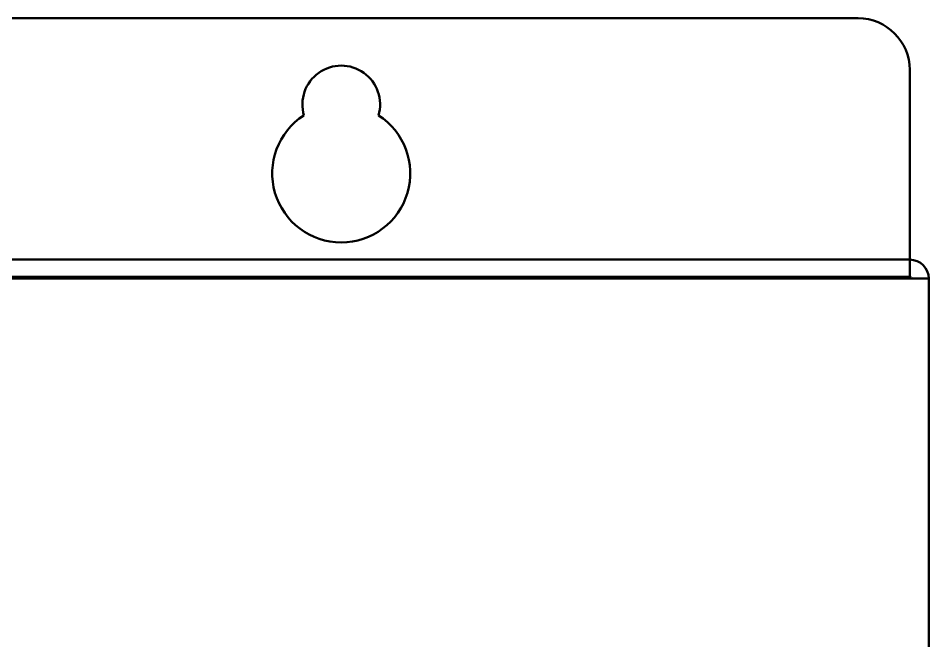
# Model space of a CAD drawing. Header units: millimetres. Extents: x 0 to 1863, y -9 to 1040.
# Drawn here: x 527.8 to 580.5, y 656.5 to 692.6 of the extents above; entities that cross this region are included whole.
import ezdxf

# ---------------------------------------------------------------- set-up
doc = ezdxf.new("R2010")
doc.units = ezdxf.units.MM
doc.header["$LTSCALE"] = 3.5
doc.layers.add('외형선(ISO)', color=7, linetype='Continuous', lineweight=50)

msp = doc.modelspace()

# ---------------------------------------------------------------- linework, layer by layer
at = {"layer": '외형선(ISO)'}
for p, q in [((576.4281, 692.6218), (516.5281, 692.6218)), ((579.4281, 689.6218), (579.4281, 679.1218)), ((579.4281, 678.6218), (513.5281, 678.6218)), ((579.4281, 679.1218), (579.4281, 678.6218)), ((579.4281, 677.6218), (579.4281, 678.6218)), ((513.5281, 677.6218), (579.4281, 677.6218)), ((514.0281, 677.5218), (578.5281, 677.5218)), ((580.5281, 677.5218), (578.5281, 677.5218)), ((580.5281, 677.5218), (580.5281, 495.7218))]:
    msp.add_line(p, q, dxfattribs=at)
for centre, radius, start, end in [((576.4281, 689.6218), 3, 0, 90), ((546.4781, 687.6218), 2.25, 343.66518, 196.33482), ((546.4781, 683.6218), 4, 122.66965, 57.33035), ((579.4281, 677.5218), 1.1, 0, 90), ((579.4281, 677.5218), 0.1, 0, 90)]:
    msp.add_arc(centre, radius, start, end, dxfattribs=at)

doc.saveas('drawing.dxf')
